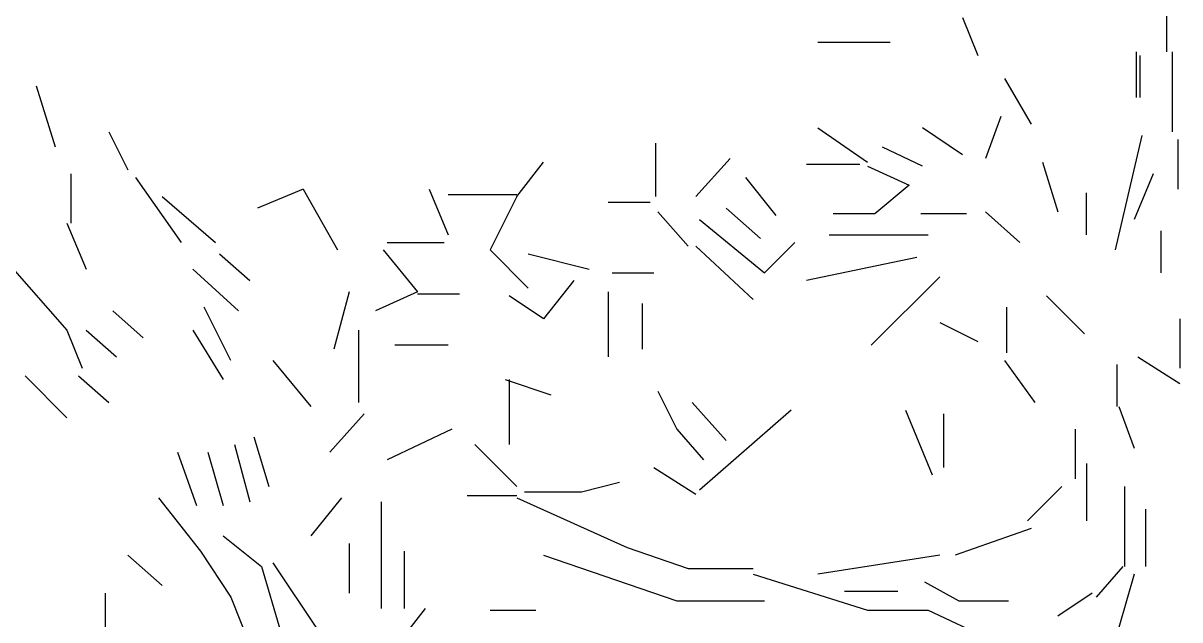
# Model space of a CAD drawing. Header units: metres. Extents: x -3.9 to 3.3, y 0 to 12.9.
# Drawn here: x -1.75 to 0.026, y 5.09 to 6.006 of the extents above; entities that cross this region are included whole.
import ezdxf

# ---------------------------------------------------------------- set-up
doc = ezdxf.new("R2010")
doc.units = ezdxf.units.M
doc.header["$LTSCALE"] = 0.2

msp = doc.modelspace()

# ---------------------------------------------------------------- linework, layer by layer
at = {"linetype": 'Continuous'}
for p, q in [((0.0059, 6.1139), (0.0059, 5.9617)), ((-0.3072, 6.0144), (-0.2838, 5.9558)), ((-0.5296, 5.9763), (-0.4184, 5.9763)), ((-0.5296, 5.9763), (-0.4184, 5.9763)), ((-0.5296, 5.9763), (-0.4184, 5.9763)), ((-0.041, 5.9617), (-0.041, 5.8915)), ((-0.041, 5.9617), (-0.041, 5.8915)), ((-0.041, 5.9617), (-0.041, 5.8915)), ((-0.041, 5.9617), (-0.041, 5.8915)), ((-0.041, 5.9617), (-0.041, 5.8915)), ((-0.0351, 5.9558), (-0.0351, 5.8915)), ((-0.0351, 5.9558), (-0.0351, 5.8915)), ((-0.0351, 5.9558), (-0.0351, 5.8915)), ((-0.0351, 5.9558), (-0.0351, 5.8915)), ((-0.0351, 5.9558), (-0.0351, 5.8915)), ((-0.0351, 5.9558), (-0.0351, 5.8915)), ((-0.0351, 5.9558), (-0.0351, 5.8915)), ((-0.0351, 5.9558), (-0.0351, 5.8915)), ((0.0146, 5.9617), (0.0146, 5.8388)), ((0.0146, 5.9617), (0.0146, 5.8388)), ((0.0146, 5.9617), (0.0146, 5.8388)), ((0.0146, 5.9617), (0.0146, 5.8388)), ((0.0146, 5.9617), (0.0146, 5.8388)), ((0.0146, 5.9617), (0.0146, 5.8388)), ((-0.2429, 5.9207), (-0.2019, 5.8505)), ((-1.7001, 5.8154), (-1.7293, 5.909)), ((-0.2487, 5.8622), (-0.2721, 5.7978)), ((-0.5296, 5.8447), (-0.4535, 5.792)), ((-0.5296, 5.8447), (-0.4535, 5.792)), ((-0.5296, 5.8447), (-0.4535, 5.792)), ((-0.5296, 5.8447), (-0.4535, 5.792)), ((-0.3072, 5.8037), (-0.3687, 5.8447)), ((-1.6181, 5.8388), (-1.5889, 5.7803)), ((-1.6181, 5.8388), (-1.5889, 5.7803)), ((-1.6181, 5.8388), (-1.5889, 5.7803)), ((-1.6181, 5.8388), (-1.5889, 5.7803)), ((-1.6181, 5.8388), (-1.5889, 5.7803)), ((-1.6181, 5.8388), (-1.5889, 5.7803)), ((-1.6181, 5.8388), (-1.5889, 5.7803)), ((-0.0322, 5.833), (-0.0731, 5.6574)), ((-0.0322, 5.833), (-0.0731, 5.6574)), ((-0.0322, 5.833), (-0.0731, 5.6574)), ((-0.0322, 5.833), (-0.0731, 5.6574)), ((-0.0322, 5.833), (-0.0731, 5.6574)), ((-0.0322, 5.833), (-0.0731, 5.6574)), ((0.0234, 5.8271), (0.0234, 5.751)), ((0.0234, 5.8271), (0.0234, 5.751)), ((0.0234, 5.8271), (0.0234, 5.751)), ((-0.7783, 5.7393), (-0.7783, 5.8213)), ((-0.3687, 5.7861), (-0.4301, 5.8154)), ((-0.9919, 5.7393), (-0.951, 5.792)), ((-0.9919, 5.7393), (-0.951, 5.792)), ((-0.9919, 5.7393), (-0.951, 5.792)), ((-0.9919, 5.7393), (-0.951, 5.792)), ((-0.9919, 5.7393), (-0.951, 5.792)), ((-0.9919, 5.7393), (-0.951, 5.792)), ((-0.9919, 5.7393), (-0.951, 5.792)), ((-0.6642, 5.7978), (-0.7169, 5.7393)), ((-0.1844, 5.792), (-0.1609, 5.7159)), ((-0.1844, 5.792), (-0.1609, 5.7159)), ((-0.1844, 5.792), (-0.1609, 5.7159)), ((-0.1844, 5.792), (-0.1609, 5.7159)), ((-0.1844, 5.792), (-0.1609, 5.7159)), ((-0.1844, 5.792), (-0.1609, 5.7159)), ((-0.1844, 5.792), (-0.1609, 5.7159)), ((-0.1844, 5.792), (-0.1609, 5.7159)), ((-0.1844, 5.792), (-0.1609, 5.7159)), ((-0.1844, 5.792), (-0.1609, 5.7159)), ((-0.1844, 5.792), (-0.1609, 5.7159)), ((-1.6767, 5.7744), (-1.6767, 5.6984)), ((-1.6767, 5.7744), (-1.6767, 5.6984)), ((-0.5472, 5.7891), (-0.4653, 5.7891)), ((-0.5472, 5.7891), (-0.4653, 5.7891)), ((-0.5472, 5.7891), (-0.4653, 5.7891)), ((-0.4535, 5.7861), (-0.3892, 5.7569)), ((-0.4535, 5.7861), (-0.3892, 5.7569)), ((-0.4535, 5.7861), (-0.3892, 5.7569)), ((-0.4535, 5.7861), (-0.3892, 5.7569)), ((-0.4535, 5.7861), (-0.3892, 5.7569)), ((-0.4535, 5.7861), (-0.3892, 5.7569)), ((-0.4535, 5.7861), (-0.3892, 5.7569)), ((-0.0146, 5.7744), (-0.0439, 5.7042)), ((-0.0146, 5.7744), (-0.0439, 5.7042)), ((-0.0146, 5.7744), (-0.0439, 5.7042)), ((-0.0146, 5.7744), (-0.0439, 5.7042)), ((-0.0146, 5.7744), (-0.0439, 5.7042)), ((-0.0146, 5.7744), (-0.0439, 5.7042)), ((-0.0146, 5.7744), (-0.0439, 5.7042)), ((-0.0146, 5.7744), (-0.0439, 5.7042)), ((-1.5771, 5.7686), (-1.5069, 5.6691)), ((-1.5771, 5.7686), (-1.5069, 5.6691)), ((-0.6408, 5.7686), (-0.594, 5.7101)), ((-0.6408, 5.7686), (-0.594, 5.7101)), ((-0.6408, 5.7686), (-0.594, 5.7101)), ((-0.6408, 5.7686), (-0.594, 5.7101)), ((-0.6408, 5.7686), (-0.594, 5.7101)), ((-0.6408, 5.7686), (-0.594, 5.7101)), ((-0.3892, 5.7569), (-0.4418, 5.713)), ((-0.3892, 5.7569), (-0.4418, 5.713)), ((-0.3892, 5.7569), (-0.4418, 5.713)), ((-0.3892, 5.7569), (-0.4418, 5.713)), ((-0.3892, 5.7569), (-0.4418, 5.713)), ((-0.3892, 5.7569), (-0.4418, 5.713)), ((-0.3892, 5.7569), (-0.4418, 5.713)), ((-1.5362, 5.7393), (-1.4543, 5.6691)), ((-1.5362, 5.7393), (-1.4543, 5.6691)), ((-1.3197, 5.751), (-1.3899, 5.7218)), ((-1.3197, 5.751), (-1.3899, 5.7218)), ((-1.3197, 5.751), (-1.3899, 5.7218)), ((-1.3197, 5.751), (-1.3899, 5.7218)), ((-1.3197, 5.751), (-1.3899, 5.7218)), ((-1.3197, 5.751), (-1.3899, 5.7218)), ((-1.3197, 5.751), (-1.3899, 5.7218)), ((-1.3197, 5.751), (-1.267, 5.6574)), ((-1.3197, 5.751), (-1.267, 5.6574)), ((-1.3197, 5.751), (-1.267, 5.6574)), ((-1.3197, 5.751), (-1.267, 5.6574)), ((-1.3197, 5.751), (-1.267, 5.6574)), ((-1.3197, 5.751), (-1.267, 5.6574)), ((-1.1265, 5.751), (-1.0973, 5.6808)), ((-0.9919, 5.7422), (-1.0973, 5.7422)), ((-0.9919, 5.7393), (-1.0329, 5.6574)), ((-0.9919, 5.7393), (-1.0329, 5.6574)), ((-0.117, 5.6808), (-0.117, 5.7452)), ((-0.117, 5.6808), (-0.117, 5.7452)), ((-0.7871, 5.7305), (-0.8515, 5.7305)), ((-0.6701, 5.7218), (-0.6174, 5.6749)), ((-0.6701, 5.7218), (-0.6174, 5.6749)), ((-0.7754, 5.7159), (-0.7286, 5.6632)), ((-0.7754, 5.7159), (-0.7286, 5.6632)), ((-0.7754, 5.7159), (-0.7286, 5.6632)), ((-0.7754, 5.7159), (-0.7286, 5.6632)), ((-0.7754, 5.7159), (-0.7286, 5.6632)), ((-0.7754, 5.7159), (-0.7286, 5.6632)), ((-0.7754, 5.7159), (-0.7286, 5.6632)), ((-0.7754, 5.7159), (-0.7286, 5.6632)), ((-0.711, 5.7042), (-0.6115, 5.6223)), ((-0.711, 5.7042), (-0.6115, 5.6223)), ((-0.711, 5.7042), (-0.6115, 5.6223)), ((-0.4418, 5.713), (-0.5062, 5.713)), ((-0.4418, 5.713), (-0.5062, 5.713)), ((-0.4418, 5.713), (-0.5062, 5.713)), ((-0.4418, 5.713), (-0.5062, 5.713)), ((-0.4418, 5.713), (-0.5062, 5.713)), ((-0.4418, 5.713), (-0.5062, 5.713)), ((-0.4418, 5.713), (-0.5062, 5.713)), ((-0.3014, 5.713), (-0.3716, 5.713)), ((-0.2721, 5.7159), (-0.2195, 5.6691)), ((-0.2721, 5.7159), (-0.2195, 5.6691)), ((-0.2721, 5.7159), (-0.2195, 5.6691)), ((-0.2721, 5.7159), (-0.2195, 5.6691)), ((-0.2721, 5.7159), (-0.2195, 5.6691)), ((-0.2721, 5.7159), (-0.2195, 5.6691)), ((-1.6825, 5.6984), (-1.6532, 5.6281)), ((-0.0029, 5.6867), (-0.0029, 5.6223)), ((-1.1909, 5.6691), (-1.1031, 5.6691)), ((-1.1909, 5.6691), (-1.1031, 5.6691)), ((-1.1909, 5.6691), (-1.1031, 5.6691)), ((-1.1909, 5.6691), (-1.1031, 5.6691)), ((-0.5647, 5.6691), (-0.6115, 5.6223)), ((-0.5647, 5.6691), (-0.6115, 5.6223)), ((-0.5647, 5.6691), (-0.6115, 5.6223)), ((-0.5647, 5.6691), (-0.6115, 5.6223)), ((-0.5647, 5.6691), (-0.6115, 5.6223)), ((-0.5647, 5.6691), (-0.6115, 5.6223)), ((-0.5647, 5.6691), (-0.6115, 5.6223)), ((-0.5647, 5.6691), (-0.6115, 5.6223)), ((-0.5121, 5.6808), (-0.3599, 5.6808)), ((-0.5121, 5.6808), (-0.3599, 5.6808)), ((-0.5121, 5.6808), (-0.3599, 5.6808)), ((-0.5121, 5.6808), (-0.3599, 5.6808)), ((-0.5121, 5.6808), (-0.3599, 5.6808)), ((-0.5121, 5.6808), (-0.3599, 5.6808)), ((-0.5121, 5.6808), (-0.3599, 5.6808)), ((-0.5121, 5.6808), (-0.3599, 5.6808)), ((-1.4484, 5.6515), (-1.4016, 5.6106)), ((-1.4484, 5.6515), (-1.4016, 5.6106)), ((-1.4484, 5.6515), (-1.4016, 5.6106)), ((-1.4484, 5.6515), (-1.4016, 5.6106)), ((-1.4484, 5.6515), (-1.4016, 5.6106)), ((-1.4484, 5.6515), (-1.4016, 5.6106)), ((-1.4484, 5.6515), (-1.4016, 5.6106)), ((-1.4484, 5.6515), (-1.4016, 5.6106)), ((-1.4484, 5.6515), (-1.4016, 5.6106)), ((-1.1968, 5.6574), (-1.1441, 5.593)), ((-1.1968, 5.6574), (-1.1441, 5.593)), ((-1.1968, 5.6574), (-1.1441, 5.593)), ((-1.1968, 5.6574), (-1.1441, 5.593)), ((-1.1968, 5.6574), (-1.1441, 5.593)), ((-1.1968, 5.6574), (-1.1441, 5.593)), ((-1.1968, 5.6574), (-1.1441, 5.593)), ((-1.1968, 5.6574), (-1.1441, 5.593)), ((-1.1968, 5.6574), (-1.1441, 5.593)), ((-1.1968, 5.6574), (-1.1441, 5.593)), ((-1.1968, 5.6574), (-1.1441, 5.593)), ((-1.1968, 5.6574), (-1.1441, 5.593)), ((-1.0329, 5.6574), (-0.9744, 5.5989)), ((-1.0329, 5.6574), (-0.9744, 5.5989)), ((-0.9744, 5.6515), (-0.8807, 5.6281)), ((-0.9744, 5.6515), (-0.8807, 5.6281)), ((-0.9744, 5.6515), (-0.8807, 5.6281)), ((-0.9744, 5.6515), (-0.8807, 5.6281)), ((-0.9744, 5.6515), (-0.8807, 5.6281)), ((-0.9744, 5.6515), (-0.8807, 5.6281)), ((-0.9744, 5.6515), (-0.8807, 5.6281)), ((-0.9744, 5.6515), (-0.8807, 5.6281)), ((-0.9744, 5.6515), (-0.8807, 5.6281)), ((-0.7169, 5.6632), (-0.6291, 5.5813)), ((-0.7169, 5.6632), (-0.6291, 5.5813)), ((-0.7169, 5.6632), (-0.6291, 5.5813)), ((-0.7169, 5.6632), (-0.6291, 5.5813)), ((-1.7703, 5.634), (-1.6825, 5.5345)), ((-1.7703, 5.634), (-1.6825, 5.5345)), ((-0.3775, 5.6457), (-0.5472, 5.6106)), ((-1.4192, 5.5638), (-1.4894, 5.6281)), ((-1.4192, 5.5638), (-1.4894, 5.6281)), ((-1.4192, 5.5638), (-1.4894, 5.6281)), ((-1.4192, 5.5638), (-1.4894, 5.6281)), ((-1.4192, 5.5638), (-1.4894, 5.6281)), ((-1.4192, 5.5638), (-1.4894, 5.6281)), ((-1.4192, 5.5638), (-1.4894, 5.6281)), ((-1.4192, 5.5638), (-1.4894, 5.6281)), ((-1.4192, 5.5638), (-1.4894, 5.6281)), ((-0.8456, 5.6223), (-0.7813, 5.6223)), ((-0.8456, 5.6223), (-0.7813, 5.6223)), ((-0.8456, 5.6223), (-0.7813, 5.6223)), ((-0.8456, 5.6223), (-0.7813, 5.6223)), ((-0.8456, 5.6223), (-0.7813, 5.6223)), ((-0.3423, 5.6164), (-0.4477, 5.5111)), ((-0.9042, 5.6106), (-0.951, 5.552)), ((-1.2494, 5.593), (-1.2728, 5.5052)), ((-1.2494, 5.593), (-1.2728, 5.5052)), ((-1.2494, 5.593), (-1.2728, 5.5052)), ((-1.2494, 5.593), (-1.2728, 5.5052)), ((-1.2494, 5.593), (-1.2728, 5.5052)), ((-1.2494, 5.593), (-1.2728, 5.5052)), ((-1.1441, 5.593), (-1.2085, 5.5638)), ((-1.1441, 5.5901), (-1.0797, 5.5901)), ((-1.1441, 5.5901), (-1.0797, 5.5901)), ((-1.1441, 5.5901), (-1.0797, 5.5901)), ((-1.1441, 5.5901), (-1.0797, 5.5901)), ((-1.1441, 5.5901), (-1.0797, 5.5901)), ((-0.951, 5.552), (-1.0036, 5.5872)), ((-0.8515, 5.593), (-0.8515, 5.4935)), ((-0.1785, 5.5872), (-0.12, 5.5286)), ((-0.1785, 5.5872), (-0.12, 5.5286)), ((-0.1785, 5.5872), (-0.12, 5.5286)), ((-1.6123, 5.5638), (-1.5654, 5.5228)), ((-1.6123, 5.5638), (-1.5654, 5.5228)), ((-1.6123, 5.5638), (-1.5654, 5.5228)), ((-1.6123, 5.5638), (-1.5654, 5.5228)), ((-1.4309, 5.4877), (-1.4718, 5.5696)), ((-1.4309, 5.4877), (-1.4718, 5.5696)), ((-1.4309, 5.4877), (-1.4718, 5.5696)), ((-1.4309, 5.4877), (-1.4718, 5.5696)), ((-0.7988, 5.5052), (-0.7988, 5.5755)), ((-0.7988, 5.5052), (-0.7988, 5.5755)), ((-0.7988, 5.5052), (-0.7988, 5.5755)), ((-0.7988, 5.5052), (-0.7988, 5.5755)), ((-0.7988, 5.5052), (-0.7988, 5.5755)), ((-0.2399, 5.5696), (-0.2399, 5.4994)), ((-0.2399, 5.5696), (-0.2399, 5.4994)), ((-0.2399, 5.5696), (-0.2399, 5.4994)), ((-0.3423, 5.5462), (-0.2838, 5.5169)), ((-0.3423, 5.5462), (-0.2838, 5.5169)), ((-0.3423, 5.5462), (-0.2838, 5.5169)), ((-0.3423, 5.5462), (-0.2838, 5.5169)), ((-0.3423, 5.5462), (-0.2838, 5.5169)), ((-0.3423, 5.5462), (-0.2838, 5.5169)), ((-0.3423, 5.5462), (-0.2838, 5.5169)), ((-0.3423, 5.5462), (-0.2838, 5.5169)), ((-0.3423, 5.5462), (-0.2838, 5.5169)), ((0.0263, 5.552), (0.0263, 5.476)), ((-1.6825, 5.5345), (-1.6591, 5.476)), ((-1.6825, 5.5345), (-1.6591, 5.476)), ((-1.6532, 5.5345), (-1.6064, 5.4935)), ((-1.6532, 5.5345), (-1.6064, 5.4935)), ((-1.6532, 5.5345), (-1.6064, 5.4935)), ((-1.4894, 5.5345), (-1.4426, 5.4584)), ((-1.4894, 5.5345), (-1.4426, 5.4584)), ((-1.4894, 5.5345), (-1.4426, 5.4584)), ((-1.4894, 5.5345), (-1.4426, 5.4584)), ((-1.2348, 5.5345), (-1.2348, 5.4233)), ((-1.2348, 5.5345), (-1.2348, 5.4233)), ((-1.2348, 5.5345), (-1.2348, 5.4233)), ((-1.2348, 5.5345), (-1.2348, 5.4233)), ((-1.2348, 5.5345), (-1.2348, 5.4233)), ((-1.2348, 5.5345), (-1.2348, 5.4233)), ((-1.2348, 5.5345), (-1.2348, 5.4233)), ((-1.2348, 5.5345), (-1.2348, 5.4233)), ((-1.0973, 5.5111), (-1.1792, 5.5111)), ((-1.0973, 5.5111), (-1.1792, 5.5111)), ((-1.0973, 5.5111), (-1.1792, 5.5111)), ((-1.0973, 5.5111), (-1.1792, 5.5111)), ((-0.038, 5.4935), (0.0263, 5.4526)), ((-0.038, 5.4935), (0.0263, 5.4526)), ((-1.3665, 5.4877), (-1.3079, 5.4174)), ((-1.3665, 5.4877), (-1.3079, 5.4174)), ((-1.3665, 5.4877), (-1.3079, 5.4174)), ((-1.3665, 5.4877), (-1.3079, 5.4174)), ((-1.3665, 5.4877), (-1.3079, 5.4174)), ((-0.2429, 5.4877), (-0.1961, 5.4233)), ((-0.0702, 5.4818), (-0.0702, 5.4174)), ((-1.7469, 5.4643), (-1.6825, 5.3999)), ((-1.7469, 5.4643), (-1.6825, 5.3999)), ((-1.7469, 5.4643), (-1.6825, 5.3999)), ((-1.7469, 5.4643), (-1.6825, 5.3999)), ((-1.7469, 5.4643), (-1.6825, 5.3999)), ((-1.6649, 5.4643), (-1.6181, 5.4233)), ((-1.0095, 5.4584), (-0.9393, 5.435)), ((-1.0095, 5.4584), (-0.9393, 5.435)), ((-1.0036, 5.4584), (-1.0036, 5.3589)), ((-0.7754, 5.4409), (-0.7462, 5.3823)), ((-0.7754, 5.4409), (-0.7462, 5.3823)), ((-0.7227, 5.4233), (-0.6701, 5.3648)), ((-0.0673, 5.4174), (-0.0439, 5.3531)), ((-0.0673, 5.4174), (-0.0439, 5.3531)), ((-1.226, 5.4057), (-1.2787, 5.3472)), ((-0.5706, 5.4116), (-0.711, 5.2887)), ((-0.395, 5.4116), (-0.354, 5.3121)), ((-0.395, 5.4116), (-0.354, 5.3121)), ((-0.395, 5.4116), (-0.354, 5.3121)), ((-0.395, 5.4116), (-0.354, 5.3121)), ((-0.395, 5.4116), (-0.354, 5.3121)), ((-0.395, 5.4116), (-0.354, 5.3121)), ((-0.395, 5.4116), (-0.354, 5.3121)), ((-0.395, 5.4116), (-0.354, 5.3121)), ((-0.3365, 5.4057), (-0.3365, 5.3238)), ((-0.3365, 5.4057), (-0.3365, 5.3238)), ((-0.3365, 5.4057), (-0.3365, 5.3238)), ((-0.3365, 5.4057), (-0.3365, 5.3238)), ((-0.3365, 5.4057), (-0.3365, 5.3238)), ((-1.0914, 5.3823), (-1.1909, 5.3355)), ((-1.0914, 5.3823), (-1.1909, 5.3355)), ((-1.0914, 5.3823), (-1.1909, 5.3355)), ((-1.0914, 5.3823), (-1.1909, 5.3355)), ((-1.0914, 5.3823), (-1.1909, 5.3355)), ((-0.7462, 5.3823), (-0.7052, 5.3355)), ((-0.7462, 5.3823), (-0.7052, 5.3355)), ((-0.1346, 5.3823), (-0.1346, 5.3063)), ((-0.1346, 5.3823), (-0.1346, 5.3063)), ((-0.1346, 5.3823), (-0.1346, 5.3063)), ((-0.1346, 5.3823), (-0.1346, 5.3063)), ((-0.1346, 5.3823), (-0.1346, 5.3063)), ((-0.1346, 5.3823), (-0.1346, 5.3063)), ((-0.1346, 5.3823), (-0.1346, 5.3063)), ((-0.1346, 5.3823), (-0.1346, 5.3063)), ((-0.1346, 5.3823), (-0.1346, 5.3063)), ((-0.1346, 5.3823), (-0.1346, 5.3063)), ((-0.1346, 5.3823), (-0.1346, 5.3063)), ((-0.1346, 5.3823), (-0.1346, 5.3063)), ((-1.3957, 5.3706), (-1.3723, 5.2946)), ((-1.3957, 5.3706), (-1.3723, 5.2946)), ((-1.5128, 5.3472), (-1.4835, 5.2653)), ((-1.5128, 5.3472), (-1.4835, 5.2653)), ((-1.466, 5.3472), (-1.4426, 5.2653)), ((-1.466, 5.3472), (-1.4426, 5.2653)), ((-1.466, 5.3472), (-1.4426, 5.2653)), ((-1.466, 5.3472), (-1.4426, 5.2653)), ((-1.466, 5.3472), (-1.4426, 5.2653)), ((-1.466, 5.3472), (-1.4426, 5.2653)), ((-1.466, 5.3472), (-1.4426, 5.2653)), ((-1.466, 5.3472), (-1.4426, 5.2653)), ((-1.466, 5.3472), (-1.4426, 5.2653)), ((-1.466, 5.3472), (-1.4426, 5.2653)), ((-1.466, 5.3472), (-1.4426, 5.2653)), ((-1.466, 5.3472), (-1.4426, 5.2653)), ((-1.466, 5.3472), (-1.4426, 5.2653)), ((-1.466, 5.3472), (-1.4426, 5.2653)), ((-1.466, 5.3472), (-1.4426, 5.2653)), ((-1.425, 5.3589), (-1.4016, 5.2711)), ((-1.425, 5.3589), (-1.4016, 5.2711)), ((-1.425, 5.3589), (-1.4016, 5.2711)), ((-1.0563, 5.3589), (-0.9919, 5.2946)), ((-1.0563, 5.3589), (-0.9919, 5.2946)), ((-0.117, 5.3297), (-0.117, 5.2419)), ((-0.117, 5.3297), (-0.117, 5.2419)), ((-0.117, 5.3297), (-0.117, 5.2419)), ((-0.117, 5.3297), (-0.117, 5.2419)), ((-0.117, 5.3297), (-0.117, 5.2419)), ((-0.117, 5.3297), (-0.117, 5.2419)), ((-0.117, 5.3297), (-0.117, 5.2419)), ((-0.7813, 5.3238), (-0.7169, 5.2828)), ((-0.7813, 5.3238), (-0.7169, 5.2828)), ((-0.7813, 5.3238), (-0.7169, 5.2828)), ((-0.7813, 5.3238), (-0.7169, 5.2828)), ((-0.7813, 5.3238), (-0.7169, 5.2828)), ((-0.7813, 5.3238), (-0.7169, 5.2828)), ((-0.8339, 5.3004), (-0.8925, 5.2858)), ((-0.1551, 5.2946), (-0.2078, 5.2419)), ((-0.0585, 5.2946), (-0.0585, 5.1717)), ((-1.542, 5.277), (-1.4777, 5.1951)), ((-1.542, 5.277), (-1.4777, 5.1951)), ((-1.542, 5.277), (-1.4777, 5.1951)), ((-1.542, 5.277), (-1.4777, 5.1951)), ((-1.2611, 5.277), (-1.3079, 5.2185)), ((-1.2611, 5.277), (-1.3079, 5.2185)), ((-1.2611, 5.277), (-1.3079, 5.2185)), ((-0.9919, 5.2799), (-1.068, 5.2799)), ((-0.9919, 5.2799), (-1.068, 5.2799)), ((-0.9919, 5.277), (-0.8222, 5.2009)), ((-0.9919, 5.277), (-0.8222, 5.2009)), ((-0.8925, 5.2858), (-0.9802, 5.2858)), ((-1.1997, 5.1073), (-1.1997, 5.2711)), ((-1.1997, 5.1073), (-1.1997, 5.2711)), ((-1.1997, 5.1073), (-1.1997, 5.2711)), ((-0.0263, 5.2594), (-0.0263, 5.1717)), ((-0.0263, 5.2594), (-0.0263, 5.1717)), ((-0.0263, 5.2594), (-0.0263, 5.1717)), ((-0.0263, 5.2594), (-0.0263, 5.1717)), ((-0.0263, 5.2594), (-0.0263, 5.1717)), ((-0.2019, 5.2302), (-0.3189, 5.1892)), ((-1.4426, 5.2185), (-1.384, 5.1717)), ((-1.4426, 5.2185), (-1.384, 5.1717)), ((-1.4426, 5.2185), (-1.384, 5.1717)), ((-1.4426, 5.2185), (-1.384, 5.1717)), ((-1.4426, 5.2185), (-1.384, 5.1717)), ((-1.4426, 5.2185), (-1.384, 5.1717)), ((-1.4426, 5.2185), (-1.384, 5.1717)), ((-1.2494, 5.2068), (-1.2494, 5.1307)), ((-1.5362, 5.1424), (-1.5889, 5.1892)), ((-1.5362, 5.1424), (-1.5889, 5.1892)), ((-1.5362, 5.1424), (-1.5889, 5.1892)), ((-1.4777, 5.1951), (-1.4309, 5.1248)), ((-1.1646, 5.1951), (-1.1646, 5.1073)), ((-0.951, 5.1892), (-0.7462, 5.119)), ((-0.951, 5.1892), (-0.7462, 5.119)), ((-0.951, 5.1892), (-0.7462, 5.119)), ((-0.951, 5.1892), (-0.7462, 5.119)), ((-0.951, 5.1892), (-0.7462, 5.119)), ((-0.8222, 5.2009), (-0.7286, 5.1687)), ((-0.8222, 5.2009), (-0.7286, 5.1687)), ((-0.3423, 5.1892), (-0.5296, 5.16)), ((-0.3423, 5.1892), (-0.5296, 5.16)), ((-0.3423, 5.1892), (-0.5296, 5.16)), ((-1.384, 5.1717), (-1.3548, 5.0722)), ((-1.384, 5.1717), (-1.3548, 5.0722)), ((-1.3665, 5.1775), (-1.2962, 5.0722)), ((-1.3665, 5.1775), (-1.2962, 5.0722)), ((-1.3665, 5.1775), (-1.2962, 5.0722)), ((-0.7286, 5.1687), (-0.6291, 5.1687)), ((-0.7286, 5.1687), (-0.6291, 5.1687)), ((-0.0614, 5.1717), (-0.1024, 5.1248)), ((-0.0614, 5.1717), (-0.1024, 5.1248)), ((-0.0614, 5.1717), (-0.1024, 5.1248)), ((-0.6291, 5.16), (-0.4535, 5.1044)), ((-0.6291, 5.16), (-0.4535, 5.1044)), ((-0.6291, 5.16), (-0.4535, 5.1044)), ((-0.0439, 5.16), (-0.0673, 5.078)), ((-0.0439, 5.16), (-0.0673, 5.078)), ((-0.0439, 5.16), (-0.0673, 5.078)), ((-0.0439, 5.16), (-0.0673, 5.078)), ((-0.4887, 5.1336), (-0.4067, 5.1336)), ((-0.4887, 5.1336), (-0.4067, 5.1336)), ((-0.4887, 5.1336), (-0.4067, 5.1336)), ((-0.4887, 5.1336), (-0.4067, 5.1336)), ((-0.4887, 5.1336), (-0.4067, 5.1336)), ((-0.4887, 5.1336), (-0.4067, 5.1336)), ((-0.4887, 5.1336), (-0.4067, 5.1336)), ((-0.4887, 5.1336), (-0.4067, 5.1336)), ((-0.4887, 5.1336), (-0.4067, 5.1336)), ((-0.4887, 5.1336), (-0.4067, 5.1336)), ((-0.4887, 5.1336), (-0.4067, 5.1336)), ((-0.4887, 5.1336), (-0.4067, 5.1336)), ((-0.4887, 5.1336), (-0.4067, 5.1336)), ((-0.3658, 5.1483), (-0.3131, 5.119)), ((-1.624, 5.1307), (-1.624, 5.0429)), ((-1.4309, 5.1248), (-1.384, 5.0078)), ((-1.4309, 5.1248), (-1.384, 5.0078)), ((-0.7462, 5.119), (-0.6115, 5.119)), ((-0.7462, 5.119), (-0.6115, 5.119)), ((-0.7462, 5.119), (-0.6115, 5.119)), ((-0.7462, 5.119), (-0.6115, 5.119)), ((-0.7462, 5.119), (-0.6115, 5.119)), ((-0.3131, 5.119), (-0.237, 5.119)), ((-0.1083, 5.1307), (-0.1609, 5.0956)), ((-0.1083, 5.1307), (-0.1609, 5.0956)), ((-0.1083, 5.1307), (-0.1609, 5.0956)), ((-1.1324, 5.1073), (-1.1734, 5.0546)), ((-1.0329, 5.1044), (-0.9627, 5.1044)), ((-0.4535, 5.1044), (-0.3599, 5.1044)), ((-0.4535, 5.1044), (-0.3599, 5.1044)), ((-0.4535, 5.1044), (-0.3599, 5.1044)), ((-0.3599, 5.1044), (-0.2663, 5.0605)), ((-0.3599, 5.1044), (-0.2663, 5.0605)), ((-0.3599, 5.1044), (-0.2663, 5.0605))]:
    msp.add_line(p, q, dxfattribs=at)

doc.saveas('drawing.dxf')
